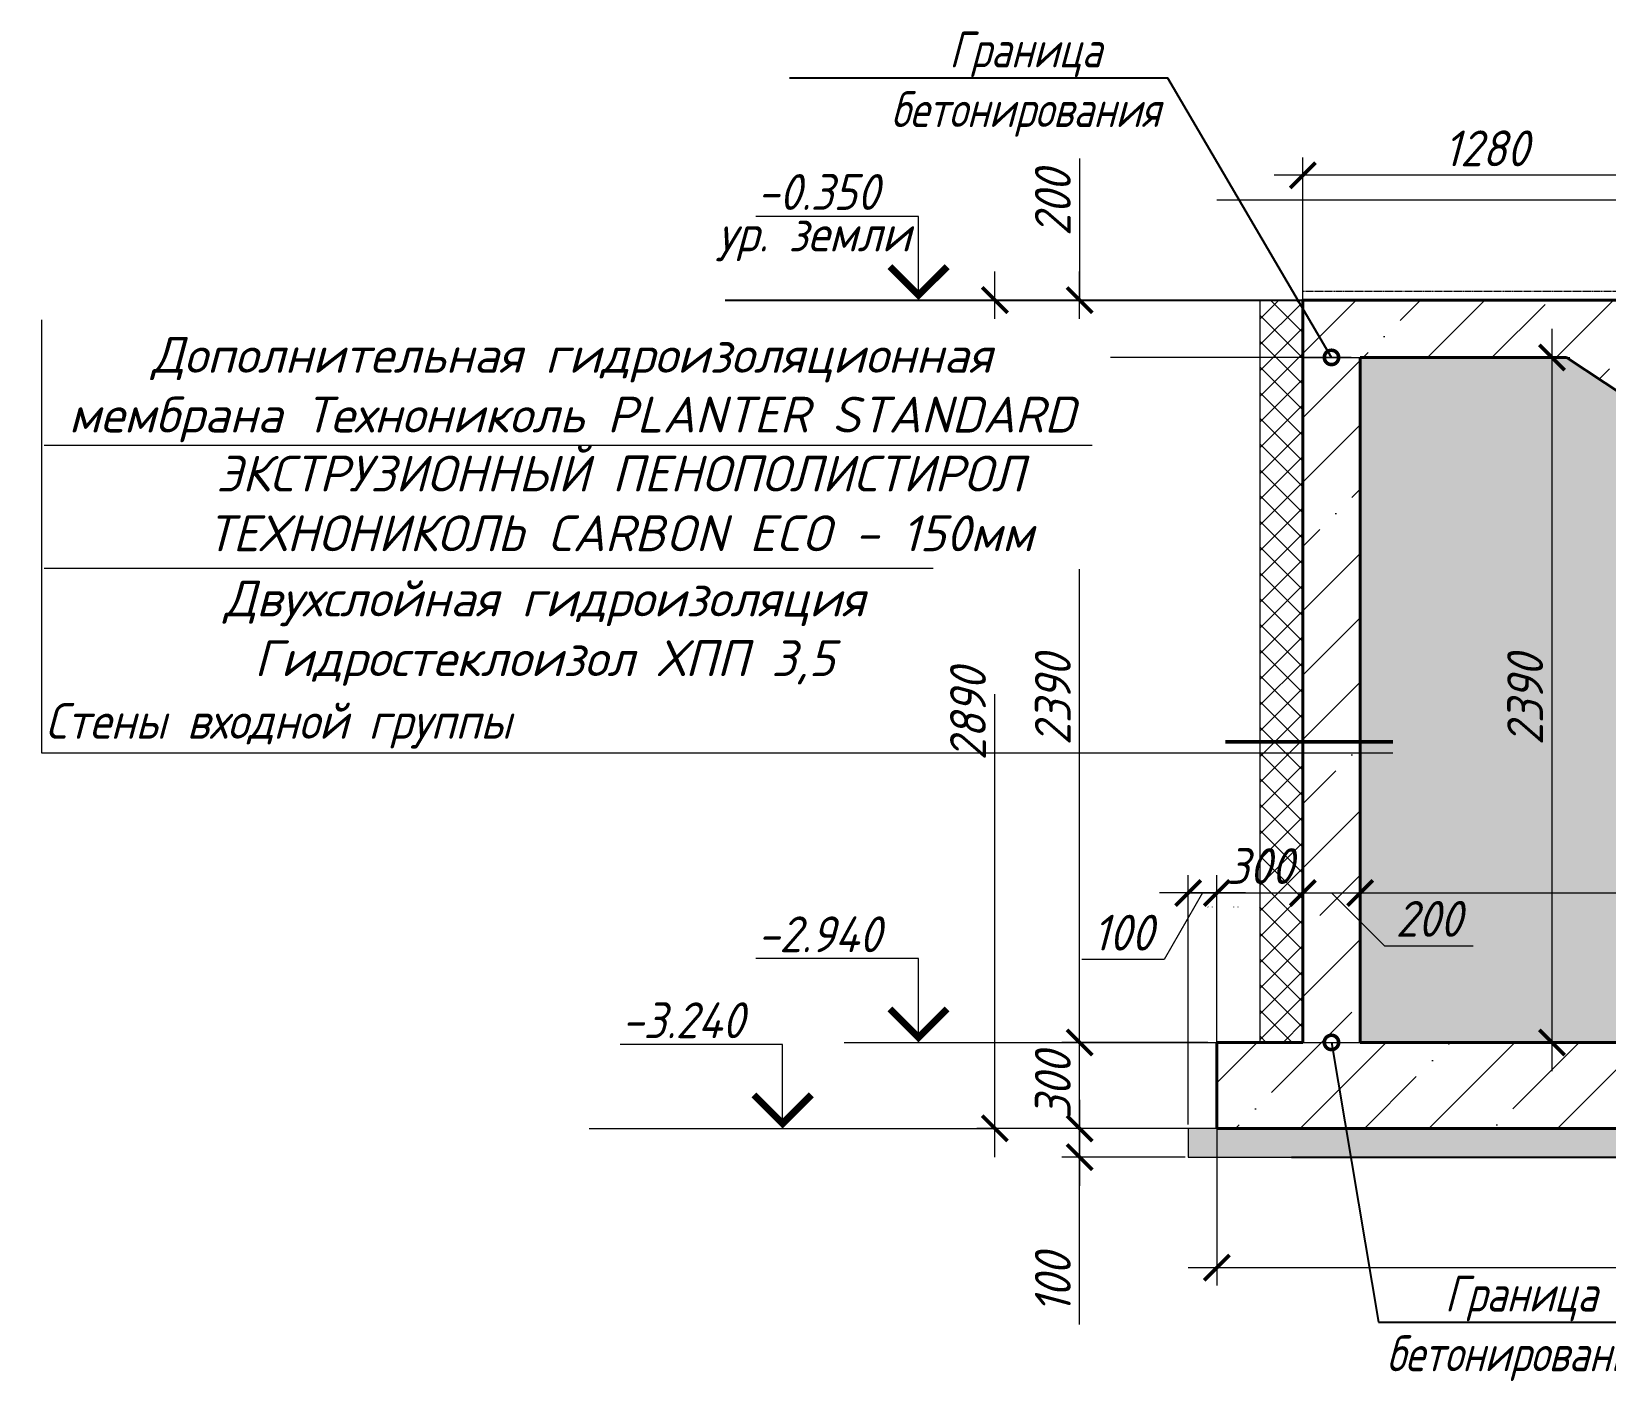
# Model space of a CAD drawing. Header units: millimetres. Extents: x 504091 to 2165846, y 135022 to 442887.
# Drawn here: x 1335697 to 1341188, y 234664 to 239378 of the extents above; entities that cross this region are included whole.
import ezdxf
from ezdxf import colors
from ezdxf.entities.mleader import LeaderData, LeaderLine
from ezdxf.math import Vec2, Vec3

# ---------------------------------------------------------------- set-up
doc = ezdxf.new("R2010")
doc.units = ezdxf.units.MM
doc.linetypes.add('IMPORT-ADSK_Штриховая_ш3 п1_5 _2_', pattern=[4.5, 3, -1.5])
doc.layers.get('Defpoints').update_dxf_attribs({"color": 255})
doc.layers.add('PS_Выноски', color=7, linetype='Continuous')
doc.layers.add('SGRAND', color=7, linetype='Continuous')
for name, color, linetype, lineweight in [('S-STRS', 31, 'Continuous', 9), ('Монолит тонкий', 204, 'Continuous', 9), ('Размер', 7, 'Continuous', 13), ('размеры', 7, 'Continuous', 9), ('Размеры КР', 164, 'Continuous', 9), ('СПДС_+АР_Выноски', 4, 'Continuous', 9)]:
    doc.layers.add(name, color=color, linetype=linetype, lineweight=lineweight)
doc.styles.add('GOST 2.304_new', font='isocpeur.ttf', dxfattribs={"width": 0.9, "oblique": 15})
doc.linetypes.add('zem', pattern='A,1.9,[130,ltypeshp.shx,S=2.4,R=135,X=0.5,Y=-1.8],2,[130,ltypeshp.shx,S=2.4,R=135,X=0.5,Y=-1.8],2,[130,ltypeshp.shx,S=2.4,R=135,X=0.5,Y=-1.8],3.8', length=9.7)
doc.linetypes.add('зигзаг', pattern='A,0.00254,-5.08,[131,ltypeshp.shx,S=5.08,R=0,X=-5.08,Y=0],-10.16,[131,ltypeshp.shx,S=5.08,R=180,X=5.08,Y=0],-5.08', length=20.32254)
doc.dimstyles.new('SPDS 1_50', dxfattribs={"dimscale": 50, "dimtxt": 2.5, "dimasz": 1.77, "dimexe": 1.25, "dimexo": 0.625, "dimtad": 1, "dimdec": 0, "dimrnd": 0.001, "dimzin": 9, "dimtxsty": 'GOST 2.304_new', "dimblk": 'ARCHTICK', "dimcen": 2.5, "dimdle": 2, "dimclrt": 256, "dimadec": 0, "dimazin": 2, "dimtfac": 0.75, "dimtdec": 0, "dimtmove": 1, "dimatfit": 3, "dimfxl": 0, "dimtolj": 1, "dimlwd": 9, "dimlwe": 9, "dimarcsym": 0})

# ---------------------------------------------------------------- blocks, each defined once
blk = doc.blocks.new('_ArchTick')
at = {"color": 0, "linetype": 'ByBlock', "const_width": 0.15}
blk.add_lwpolyline([(-0.5, -0.5), (0.5, 0.5)], dxfattribs=at)
blk = doc.blocks.new('*D3063')
at = {"layer": 'Defpoints', "color": 0, "lineweight": 20, "transparency": 16777216}
for p in [(1340132.1, 238876.5), (1341412.1, 238416.1), (1340132.1, 238368.5)]:
    blk.add_point(p, dxfattribs=at)
at = {"layer": 'Размеры КР', "color": 0, "lineweight": 9, "transparency": 16777216}
for p, q in [((1340132.1, 238399.8), (1340132.1, 238939)), ((1341412.1, 238447.3), (1341412.1, 238939)), ((1341512.1, 238876.5), (1340032.1, 238876.5))]:
    blk.add_line(p, q, dxfattribs=at)
at = {"layer": 'Размеры КР', "color": 0, "lineweight": 9, "transparency": 16777216, "xscale": 88.5, "yscale": 88.5, "zscale": 88.5, "rotation": 180}
blk.add_blockref('_ArchTick', (1340132.1, 238876.5), dxfattribs=at)
at = {"layer": 'Размеры КР', "color": 0, "lineweight": 9, "transparency": 16777216, "xscale": 88.5, "yscale": 88.5, "zscale": 88.5}
blk.add_blockref('_ArchTick', (1341412.1, 238876.5), dxfattribs=at)
at = {"layer": 'Размеры КР', "lineweight": 20, "transparency": 16777216, "insert": (1340772.1, 238970.3), "char_height": 125, "attachment_point": 5, "style": 'GOST 2.304_new'}
blk.add_mtext('\\A1;1280', dxfattribs=at)
blk = doc.blocks.new('*D3064')
at = {"layer": 'Defpoints', "color": 0, "lineweight": 20, "transparency": 16777216}
for p in [(1339353.7, 235850.8), (1339832.1, 235850.8), (1339832.1, 235550.8)]:
    blk.add_point(p, dxfattribs=at)
at = {"layer": 'Размеры КР', "color": 0, "lineweight": 9, "transparency": 16777216}
for p, q in [((1339353.7, 235450.8), (1339353.7, 235950.8)), ((1339800.8, 235850.8), (1339291.2, 235850.8)), ((1339800.8, 235550.8), (1339291.2, 235550.8))]:
    blk.add_line(p, q, dxfattribs=at)
at = {"layer": 'Размеры КР', "color": 0, "lineweight": 9, "transparency": 16777216, "xscale": 88.5, "yscale": 88.5, "zscale": 88.5}
for p, rotation in [((1339353.7, 235850.8), 90), ((1339353.7, 235550.8), 270)]:
    blk.add_blockref('_ArchTick', p, dxfattribs=dict(at, rotation=rotation))
at = {"layer": 'Размеры КР', "lineweight": 20, "transparency": 16777216, "insert": (1339260, 235700.8), "char_height": 125, "attachment_point": 5, "rotation": 90, "style": 'GOST 2.304_new'}
blk.add_mtext('\\A1;300', dxfattribs=at)
blk = doc.blocks.new('*D3065')
at = {"layer": 'Defpoints', "color": 0, "lineweight": 20, "transparency": 16777216}
for p in [(1339353.7, 238240.8), (1340332.1, 238240.8), (1339832.1, 235850.8)]:
    blk.add_point(p, dxfattribs=at)
at = {"layer": 'Размеры КР', "color": 0, "lineweight": 9, "transparency": 16777216}
for p, q in [((1339353.7, 235750.8), (1339353.7, 238340.8)), ((1340300.8, 238240.8), (1339291.2, 238240.8)), ((1339800.8, 235850.8), (1339291.2, 235850.8))]:
    blk.add_line(p, q, dxfattribs=at)
at = {"layer": 'Размеры КР', "color": 0, "lineweight": 9, "transparency": 16777216, "xscale": 88.5, "yscale": 88.5, "zscale": 88.5}
for p, rotation in [((1339353.7, 238240.8), 90), ((1339353.7, 235850.8), 270)]:
    blk.add_blockref('_ArchTick', p, dxfattribs=dict(at, rotation=rotation))
at = {"layer": 'Размеры КР', "lineweight": 20, "transparency": 16777216, "insert": (1339260, 237045.8), "char_height": 125, "attachment_point": 5, "rotation": 90, "style": 'GOST 2.304_new'}
blk.add_mtext('\\A1;2390', dxfattribs=at)
blk = doc.blocks.new('*D3066')
at = {"layer": 'Defpoints', "color": 0, "lineweight": 20, "transparency": 16777216}
for p in [(1339353.7, 238440.8), (1340221.1, 238440.8), (1340332.1, 238240.8)]:
    blk.add_point(p, dxfattribs=at)
at = {"layer": 'Размеры КР', "color": 0, "lineweight": 9, "transparency": 16777216}
for p, q in [((1339353.7, 238934.8), (1339353.7, 238440.8)), ((1339353.7, 238140.8), (1339353.7, 238540.8)), ((1340189.9, 238440.8), (1339291.2, 238440.8)), ((1340300.8, 238240.8), (1339291.2, 238240.8))]:
    blk.add_line(p, q, dxfattribs=at)
at = {"layer": 'Размеры КР', "color": 0, "lineweight": 9, "transparency": 16777216, "xscale": 88.5, "yscale": 88.5, "zscale": 88.5}
for p, rotation in [((1339353.7, 238440.8), 90), ((1339353.7, 238240.8), 270)]:
    blk.add_blockref('_ArchTick', p, dxfattribs=dict(at, rotation=rotation))
at = {"layer": 'Размеры КР', "lineweight": 20, "transparency": 16777216, "insert": (1339260, 238779.9), "char_height": 125, "attachment_point": 5, "rotation": 90, "style": 'GOST 2.304_new'}
blk.add_mtext('\\A1;200', dxfattribs=at)
blk = doc.blocks.new('*D3067')
at = {"layer": 'Defpoints', "color": 0, "lineweight": 20, "transparency": 16777216}
for p in [(1339057.9, 238440.8), (1340132.1, 238440.8), (1339832.1, 235550.8)]:
    blk.add_point(p, dxfattribs=at)
at = {"layer": 'Размеры КР', "color": 0, "lineweight": 9, "transparency": 16777216}
for p, q in [((1339057.9, 235450.8), (1339057.9, 238540.8)), ((1340100.8, 238440.8), (1338995.4, 238440.8)), ((1339800.8, 235550.8), (1338995.4, 235550.8))]:
    blk.add_line(p, q, dxfattribs=at)
at = {"layer": 'Размеры КР', "color": 0, "lineweight": 9, "transparency": 16777216, "xscale": 88.5, "yscale": 88.5, "zscale": 88.5}
for p, rotation in [((1339057.9, 238440.8), 90), ((1339057.9, 235550.8), 270)]:
    blk.add_blockref('_ArchTick', p, dxfattribs=dict(at, rotation=rotation))
at = {"layer": 'Размеры КР', "lineweight": 20, "transparency": 16777216, "insert": (1338964.1, 236995.8), "char_height": 125, "attachment_point": 5, "rotation": 90, "style": 'GOST 2.304_new'}
blk.add_mtext('\\A1;2890', dxfattribs=at)
blk = doc.blocks.new('*D3068')
at = {"layer": 'Defpoints', "color": 0, "lineweight": 20, "transparency": 16777216}
for p in [(1340132.1, 236372.4), (1340132.1, 235833.1), (1339832.1, 235533.1)]:
    blk.add_point(p, dxfattribs=at)
at = {"layer": 'Размеры КР', "color": 0, "lineweight": 9, "transparency": 16777216}
for p, q in [((1339832.1, 235564.4), (1339832.1, 236434.9)), ((1340132.1, 235864.4), (1340132.1, 236434.9)), ((1339732.1, 236372.4), (1340232.1, 236372.4))]:
    blk.add_line(p, q, dxfattribs=at)
at = {"layer": 'Размеры КР', "color": 0, "lineweight": 9, "transparency": 16777216, "xscale": 88.5, "yscale": 88.5, "zscale": 88.5, "rotation": 180}
blk.add_blockref('_ArchTick', (1339832.1, 236372.4), dxfattribs=at)
at = {"layer": 'Размеры КР', "color": 0, "lineweight": 9, "transparency": 16777216, "xscale": 88.5, "yscale": 88.5, "zscale": 88.5}
blk.add_blockref('_ArchTick', (1340132.1, 236372.4), dxfattribs=at)
at = {"layer": 'Размеры КР', "lineweight": 20, "transparency": 16777216, "insert": (1339982.1, 236466.2), "char_height": 125, "attachment_point": 5, "style": 'GOST 2.304_new'}
blk.add_mtext('\\A1;300', dxfattribs=at)
blk = doc.blocks.new('*D3069')
at = {"layer": 'Defpoints', "color": 0, "lineweight": 20, "transparency": 16777216}
for p in [(1340332.1, 236372.4), (1340132.1, 235833.1), (1340332.1, 235833.1)]:
    blk.add_point(p, dxfattribs=at)
at = {"layer": 'Размеры КР', "color": 0, "lineweight": 9, "transparency": 16777216}
for p, q in [((1340132.1, 235864.4), (1340132.1, 236434.9)), ((1340332.1, 235864.4), (1340332.1, 236434.9)), ((1340032.1, 236372.4), (1340432.1, 236372.4)), ((1340232.1, 236372.4), (1340416.5, 236188.2)), ((1340416.5, 236188.2), (1340726.2, 236188.2))]:
    blk.add_line(p, q, dxfattribs=at)
at = {"layer": 'Размеры КР', "color": 0, "lineweight": 9, "transparency": 16777216, "xscale": 88.5, "yscale": 88.5, "zscale": 88.5, "rotation": 180}
blk.add_blockref('_ArchTick', (1340132.1, 236372.4), dxfattribs=at)
at = {"layer": 'Размеры КР', "color": 0, "lineweight": 9, "transparency": 16777216, "xscale": 88.5, "yscale": 88.5, "zscale": 88.5}
blk.add_blockref('_ArchTick', (1340332.1, 236372.4), dxfattribs=at)
at = {"layer": 'Размеры КР', "lineweight": 20, "transparency": 16777216, "insert": (1340571.3, 236281.9), "char_height": 125, "attachment_point": 5, "style": 'GOST 2.304_new'}
blk.add_mtext('\\A1;200', dxfattribs=at)
blk = doc.blocks.new('*D3070')
at = {"layer": 'Defpoints', "color": 0, "lineweight": 20, "transparency": 16777216}
for p in [(1344562.1, 236372.4), (1340332.1, 235850.8), (1344562.1, 235850.8)]:
    blk.add_point(p, dxfattribs=at)
at = {"layer": 'Размеры КР', "color": 0, "lineweight": 9, "transparency": 16777216}
for p, q in [((1340332.1, 235882.1), (1340332.1, 236434.9)), ((1344562.1, 235882.1), (1344562.1, 236434.9)), ((1340232.1, 236372.4), (1344662.1, 236372.4))]:
    blk.add_line(p, q, dxfattribs=at)
at = {"layer": 'Размеры КР', "color": 0, "lineweight": 9, "transparency": 16777216, "xscale": 88.5, "yscale": 88.5, "zscale": 88.5, "rotation": 180}
blk.add_blockref('_ArchTick', (1340332.1, 236372.4), dxfattribs=at)
at = {"layer": 'Размеры КР', "color": 0, "lineweight": 9, "transparency": 16777216, "xscale": 88.5, "yscale": 88.5, "zscale": 88.5}
blk.add_blockref('_ArchTick', (1344562.1, 236372.4), dxfattribs=at)
at = {"layer": 'Размеры КР', "lineweight": 20, "transparency": 16777216, "insert": (1342447.1, 236466.2), "char_height": 125, "attachment_point": 5, "style": 'GOST 2.304_new'}
blk.add_mtext('\\A1;4230', dxfattribs=at)
blk = doc.blocks.new('*D3075')
at = {"layer": 'Defpoints', "color": 0, "lineweight": 20, "transparency": 16777216}
for p in [(1339732.1, 236372.4), (1339832.1, 235833.1), (1339732.1, 235533.1)]:
    blk.add_point(p, dxfattribs=at)
at = {"layer": 'Размеры КР', "color": 0, "lineweight": 9, "transparency": 16777216}
for p, q in [((1339732.1, 235564.4), (1339732.1, 236434.9)), ((1339832.1, 235864.4), (1339832.1, 236434.9)), ((1339932.1, 236372.4), (1339632.1, 236372.4)), ((1339782.1, 236372.4), (1339648.5, 236140)), ((1339648.5, 236140), (1339361.3, 236140))]:
    blk.add_line(p, q, dxfattribs=at)
at = {"layer": 'Размеры КР', "color": 0, "lineweight": 9, "transparency": 16777216, "xscale": 88.5, "yscale": 88.5, "zscale": 88.5, "rotation": 180}
blk.add_blockref('_ArchTick', (1339732.1, 236372.4), dxfattribs=at)
at = {"layer": 'Размеры КР', "color": 0, "lineweight": 9, "transparency": 16777216, "xscale": 88.5, "yscale": 88.5, "zscale": 88.5}
blk.add_blockref('_ArchTick', (1339832.1, 236372.4), dxfattribs=at)
at = {"layer": 'Размеры КР', "lineweight": 20, "transparency": 16777216, "insert": (1339504.9, 236233.8), "char_height": 125, "attachment_point": 5, "style": 'GOST 2.304_new'}
blk.add_mtext('\\A1;100', dxfattribs=at)
blk = doc.blocks.new('*D3076')
at = {"layer": 'Defpoints', "color": 0, "lineweight": 20, "transparency": 16777216}
for p in [(1347892.1, 235700.8), (1339832.1, 235643.5), (1347892.1, 235065.2)]:
    blk.add_point(p, dxfattribs=at)
at = {"layer": 'Размеры КР', "color": 0, "lineweight": 9, "transparency": 16777216}
for p, q in [((1347892.1, 235669.6), (1347892.1, 235002.7)), ((1339832.1, 235612.2), (1339832.1, 235002.7)), ((1339732.1, 235065.2), (1347992.1, 235065.2))]:
    blk.add_line(p, q, dxfattribs=at)
at = {"layer": 'Размеры КР', "color": 0, "lineweight": 9, "transparency": 16777216, "xscale": 88.5, "yscale": 88.5, "zscale": 88.5, "rotation": 180}
blk.add_blockref('_ArchTick', (1339832.1, 235065.2), dxfattribs=at)
at = {"layer": 'Размеры КР', "color": 0, "lineweight": 9, "transparency": 16777216, "xscale": 88.5, "yscale": 88.5, "zscale": 88.5}
blk.add_blockref('_ArchTick', (1347892.1, 235065.2), dxfattribs=at)
at = {"layer": 'Размеры КР', "lineweight": 20, "transparency": 16777216, "insert": (1343862.1, 235158.9), "char_height": 125, "attachment_point": 5, "style": 'GOST 2.304_new'}
blk.add_mtext('\\A1;8060', dxfattribs=at)
blk = doc.blocks.new('*D3114')
at = {"layer": 'Defpoints', "color": 0, "lineweight": 20, "transparency": 16777216}
for p in [(1339753.1, 235550.8), (1339353.7, 235450.8), (1339753.1, 235450.8)]:
    blk.add_point(p, dxfattribs=at)
at = {"layer": 'Размеры КР', "color": 0, "lineweight": 9, "transparency": 16777216}
for p, q in [((1339353.7, 235650.8), (1339353.7, 235350.8)), ((1339721.8, 235550.8), (1339291.2, 235550.8)), ((1339721.8, 235450.8), (1339291.2, 235450.8)), ((1339353.7, 234866.2), (1339353.7, 235450.8))]:
    blk.add_line(p, q, dxfattribs=at)
at = {"layer": 'Размеры КР', "color": 0, "lineweight": 9, "transparency": 16777216, "xscale": 88.5, "yscale": 88.5, "zscale": 88.5}
for p, rotation in [((1339353.7, 235550.8), 90), ((1339353.7, 235450.8), 270)]:
    blk.add_blockref('_ArchTick', p, dxfattribs=dict(at, rotation=rotation))
at = {"layer": 'Размеры КР', "lineweight": 20, "transparency": 16777216, "insert": (1339260, 235009.8), "char_height": 125, "attachment_point": 5, "rotation": 90, "style": 'GOST 2.304_new'}
blk.add_mtext('\\A1;100', dxfattribs=at)
blk = doc.blocks.new('*D3134')
at = {"layer": 'Defpoints', "color": 0, "lineweight": 20, "transparency": 16777216}
for p in [(1340691.9, 238240.8), (1341001.5, 238240.8), (1340775.1, 235850.8)]:
    blk.add_point(p, dxfattribs=at)
at = {"layer": 'Размеры КР', "color": 0, "lineweight": 9, "transparency": 16777216}
for p, q in [((1341001.5, 235750.8), (1341001.5, 238340.8)), ((1340723.2, 238240.8), (1341064, 238240.8)), ((1340806.4, 235850.8), (1341064, 235850.8))]:
    blk.add_line(p, q, dxfattribs=at)
at = {"layer": 'Размеры КР', "color": 0, "lineweight": 9, "transparency": 16777216, "xscale": 88.5, "yscale": 88.5, "zscale": 88.5}
for p, rotation in [((1341001.5, 238240.8), 90), ((1341001.5, 235850.8), 270)]:
    blk.add_blockref('_ArchTick', p, dxfattribs=dict(at, rotation=rotation))
at = {"layer": 'Размеры КР', "lineweight": 20, "transparency": 16777216, "insert": (1340907.7, 237045.8), "char_height": 125, "attachment_point": 5, "rotation": 90, "style": 'GOST 2.304_new'}
blk.add_mtext('\\A1;2390', dxfattribs=at)
blk = doc.blocks.new('_DotSmall')
at = {"color": 0, "linetype": 'ByBlock', "lineweight": 35, "const_width": 0.5}
blk.add_lwpolyline([(-0.0625, 0, 1), (0.0625, 0, 1)], format="xyb", close=True, dxfattribs=at)

msp = doc.modelspace()

# ---------------------------------------------------------------- hatches: boundary and pattern name
at = {"layer": 'SGRAND', "lineweight": 20}
h = msp.add_hatch(dxfattribs=at)
h.set_pattern_fill('ANSI37', color=256, scale=20)
h.paths.add_polyline_path([(1340132.0618, 238411.6153), (1340114.9494, 238440.8392), (1339982.0618, 238440.8392), (1339982.0618, 235850.8392), (1340132.0618, 235850.8392)])
h.paths.add_polyline_path([(1339794.4544, 236323.4971), (1340093.2044, 236323.4971), (1340131.4368, 236322.5824), (1339832.6868, 236322.5824)])
h = msp.add_hatch(dxfattribs=at)
h.set_pattern_fill('ANSI35', color=256, scale=50)
h.paths.add_polyline_path([(1342612.0618, 237644.8392), (1342312.0618, 237644.8392), (1342312.0618, 237843.8392), (1342012.0618, 237843.8392), (1342012.0618, 238042.8392), (1341712.0618, 238042.8392), (1341712.0618, 238241.8392), (1341412.0618, 238241.8392), (1341412.0618, 238440.8392), (1340132.0618, 238440.8392), (1340132.0618, 235850.8392), (1339832.0618, 235850.8392), (1339832.0618, 235550.8392), (1347892.0618, 235550.8392), (1347892.0618, 235850.8392), (1345012.0618, 235850.8392), (1345012.0618, 236052.8392), (1344712.0618, 236052.8392), (1344712.0618, 236251.8392), (1344412.0618, 236251.8392), (1344412.0618, 236450.8392), (1344112.0618, 236450.8392), (1344112.0618, 236649.8392), (1343812.0618, 236649.8392), (1343812.0618, 236848.8392), (1343512.0618, 236848.8392), (1343512.0618, 237047.8392), (1343212.0618, 237047.8392), (1343212.0618, 237246.8392), (1342912.0618, 237246.8392), (1342912.0618, 237445.8392), (1342612.0618, 237445.8392)])
h.paths.add_polyline_path([(1344562.0618, 235912.3382), (1344562.0618, 235850.8392), (1340332.0618, 235850.8392), (1340332.0618, 238240.8392), (1341051.7589, 238240.8392)], flags=16)
h.paths.add_polyline_path([(1340383.7398, 236139.2165), (1340682.4898, 236139.2165), (1340762.3039, 236437.0869), (1340463.5539, 236437.0869)], flags=8)
h.paths.add_polyline_path([(1342214.4544, 236323.4971), (1342603.2044, 236323.4971), (1342683.0186, 236621.3675), (1342294.2686, 236621.3675)], flags=8)
at = {"layer": 'SGRAND', "lineweight": 9}
h = msp.add_hatch(dxfattribs=at)
h.set_pattern_fill('AR-SAND', color=256, scale=1.5)
h.paths.add_polyline_path([(1341051.7589, 238240.8392), (1340332.0618, 238240.8392), (1340332.0618, 235850.8392), (1344562.0618, 235850.8392), (1344562.0618, 235912.3382)])
at = {"layer": 'SGRAND', "lineweight": 20}
h = msp.add_hatch(dxfattribs=at)
h.set_pattern_fill('AR-CONC', color=256, scale=0.5)
h.set_pattern_definition([(50, (177633.61, -4217.95), (91.0923345, -7.969543), [9.525, -104.775]), (355, (177633.61, -4217.95), (-17.621711, 95.5284226), [7.62, -83.820292]), (100.451445, (177641.2, -4218.62), (73.4706235, 87.558876), [8.0950044, -89.045122]), (46.1842, (177633.61, -4192.55), (135.53952, -21.021164), [14.2875, -157.1625]), (96.635558, (177644.9, -4194.3), (118.702067, 123.713062), [12.142512, -133.567804]), (351.184151, (177633.61, -4192.55), (118.702067, 123.713062), [11.429984, -125.729866]), (21, (177646.31, -4198.9), (75.8071956, -51.132599), [9.525, -104.775]), (326, (177646.31, -4198.9), (30.901014, 92.093983), [7.62, -83.82]), (71.451445, (177652.63, -4203.16), (106.7082096, 40.9613844), [8.0950044, -89.044969]), (37.5, (177633.61, -4217.952), (1.5443016, 42.2775194), [0, -82.804, 0, -85.09, 0, -84.1375]), (7.5, (177633.61, -4217.95), (33.4098313, 50.0902874), [0, -48.514, 0, -80.899, 0, -32.0675]), (327.5, (177605.29, -4217.952), (67.7952976, -2.864372), [0, -31.75, 0, -99.06, 0, -131.445]), (317.5, (177592.59, -4217.95), (74.0645907, 12.7132455), [0, -41.275, 0, -65.786, 0, -93.345])])
h.paths.add_polyline_path([(1347941.9933, 235550.8392), (1347892.0618, 235550.8392), (1346122.0618, 235550.8392), (1339732.0618, 235550.8392), (1339732.0618, 235450.8392), (1347941.9933, 235450.8392)])

# ---------------------------------------------------------------- linework, layer by layer
at = {"layer": 'Defpoints', "lineweight": 20}
msp.add_line((1339832.0618, 238790.8392), (1358267.928, 238790.8392), dxfattribs=at)
at = {"layer": 'PS_Выноски', "linetype": 'zem'}
for p, q in [((1338116.7801, 238440.8392), (1340132.0618, 238440.8392)), ((1340092.6485, 235450.8392), (1347941.9933, 235450.8392))]:
    msp.add_line(p, q, dxfattribs=at)
at = {"layer": 'S-STRS', "color": 18, "linetype": 'IMPORT-ADSK_Штриховая_ш3 п1_5 _2_', "true_color": 0x000000}
msp.add_line((1340132.0618, 238440.8392), (1340132.0618, 238470.8392), dxfattribs=at)
msp.add_lwpolyline([(1341432.0618, 238271.8392), (1341432.0618, 238470.8392), (1340132.0618, 238470.8392)], dxfattribs=at)
at = {"layer": 'SGRAND', "lineweight": 20}
msp.add_lwpolyline([(1339982.0618, 238440.8392), (1339982.0618, 235850.8392)], dxfattribs=at)
at = {"layer": 'Монолит тонкий', "lineweight": 40, "ltscale": 100}
for p, q in [((1340332.0618, 238240.8392), (1341051.7589, 238240.8392)), ((1340332.0618, 238240.8392), (1340332.0618, 235850.8392)), ((1341051.7589, 238240.8392), (1344562.0618, 235912.3382)), ((1339832.0618, 235850.8392), (1340132.0618, 235850.8392)), ((1339832.0618, 235850.8392), (1339832.0618, 235550.8392)), ((1340332.0618, 235850.8392), (1344562.0618, 235850.8392)), ((1339832.0618, 235550.8392), (1347892.0618, 235550.8392))]:
    msp.add_line(p, q, dxfattribs=at)
msp.add_lwpolyline([(1341412.0618, 238241.8392), (1341412.0618, 238440.8392), (1340132.0618, 238440.8392), (1340132.0618, 235850.8392)], dxfattribs=at)
at = {"layer": 'размеры', "ltscale": 50}
for p, q in [((1338532.4841, 235850.8392), (1339832.0618, 235850.8392)), ((1337642.6289, 235550.8392), (1339057.8609, 235550.8392))]:
    msp.add_line(p, q, dxfattribs=at)
for points in [[(1338791.6842, 238440.8392), (1338791.6842, 238733.1428), (1338224.5626, 238733.1428)], [(1338791.6842, 235850.8392), (1338791.6842, 236143.1428), (1338224.5626, 236143.1428)], [(1338317.533, 235550.8392), (1338317.533, 235843.1428), (1337750.4115, 235843.1428)]]:
    msp.add_lwpolyline(points, dxfattribs=at)
at = {"layer": 'размеры', "ltscale": 50, "const_width": 24}
for points in [[(1338691.6842, 238557.8097), (1338791.6842, 238457.8097), (1338891.6842, 238557.8097)], [(1338691.6842, 235967.8097), (1338791.6842, 235867.8097), (1338891.6842, 235967.8097)], [(1338217.533, 235667.8097), (1338317.533, 235567.8097), (1338417.533, 235667.8097)]]:
    msp.add_lwpolyline(points, dxfattribs=at)
at = {"layer": 'Размеры КР', "linetype": 'зигзаг', "lineweight": 20}
for p, q in [((1340132.0618, 238240.8392), (1340332.0618, 238240.8392)), ((1340132.0618, 235850.8392), (1340332.0618, 235850.8392))]:
    msp.add_line(p, q, dxfattribs=at)
at = {"layer": 'Размеры КР', "lineweight": 50}
msp.add_line((1340446.5431, 236899.4571), (1339862.218, 236899.4571), dxfattribs=at)
at = {"layer": 'Размеры КР', "lineweight": 20}
for p, q in [((1339832.0618, 235550.8392), (1339732.0618, 235550.8392)), ((1339732.0618, 235550.8392), (1339732.0618, 235450.8392)), ((1339732.0618, 235450.8392), (1347941.9933, 235450.8392))]:
    msp.add_line(p, q, dxfattribs=at)
at = {"layer": 'СПДС_+АР_Выноски', "color": 251, "ltscale": 100, "true_color": 0x636466}
for p, q in [((1338842.414, 237085.2783), (1335741.6476, 237085.2783)), ((1340446.5431, 236860.2783), (1335733.478, 236860.2783))]:
    msp.add_line(p, q, dxfattribs=at)

# ---------------------------------------------------------------- texts
at = {"layer": 'размеры', "ltscale": 50, "style": 'GOST 2.304_new', "oblique": 15, "width": 0.9}
for s, p in [('-0.350', (1338228.4097, 238755.616)), ('ур. земли', (1338090.4295, 238610.729)), ('-2.940', (1338229.5251, 236165.616)), ('-3.240', (1337755.3739, 235865.616))]:
    msp.add_text(s, height=125, dxfattribs=at).set_placement(p)
at = {"layer": 'СПДС_+АР_Выноски', "color": 7, "ltscale": 100, "style": 'GOST 2.304_new', "oblique": 15, "width": 0.9}
msp.add_text('Стены входной группы', height=125, dxfattribs=at).set_placement((1335745.4265, 236910.2783))

# ---------------------------------------------------------------- dimensions: what is measured, and where the dimension line sits
at = {"layer": 'Размеры КР', "lineweight": 20}
for base, p1, p2, picture, middle in [((1340132.0618, 238876.547), (1341412.0618, 238416.0754), (1340132.0618, 238368.5446), '*D3063', (1340772.0618, 238970.297)), ((1344562.0618, 236372.4323), (1340332.0618, 235850.8392), (1344562.0618, 235850.8392), '*D3070', (1342447.0618, 236466.1823)), ((1347892.0618, 235065.1771), (1339832.0618, 235643.4544), (1347892.0618, 235700.8392), '*D3076', (1343862.0618, 235158.9271))]:
    dim = msp.add_linear_dim(base=base, p1=p1, p2=p2, dimstyle='SPDS 1_50', dxfattribs=at)
    dim.commit()
    dim.dimension.update_dxf_attribs({"geometry": picture, "text_midpoint": middle})
for base, p1, p2, picture, middle in [((1339353.7092, 238440.8392), (1340332.0618, 238240.8392), (1340221.1155, 238440.8392), '*D3066', (1339426.8052, 238779.8844)), ((1339353.7092, 235850.8392), (1339832.0618, 235550.8392), (1339832.0618, 235850.8392), '*D3064', (1339353.7092, 235700.8392)), ((1339353.7092, 235450.8392), (1339753.0615, 235550.8392), (1339753.0615, 235450.8392), '*D3114', (1339370.9867, 235009.7902))]:
    dim = msp.add_linear_dim(base=base, p1=p1, p2=p2, angle=90, dimstyle='SPDS 1_50', dxfattribs=at)
    dim.commit()
    dim.dimension.update_dxf_attribs({"geometry": picture, "text_midpoint": middle, "dimtype": 160})
for base, p1, p2, picture, middle in [((1339057.8609, 238440.8392), (1339832.0618, 235550.8392), (1340132.0618, 238440.8392), '*D3067', (1338964.1109, 236995.8392)), ((1339353.7092, 238240.8392), (1339832.0618, 235850.8392), (1340332.0618, 238240.8392), '*D3065', (1339259.9592, 237045.8392)), ((1341001.4679, 238240.8392), (1340775.1454, 235850.8392), (1340691.9104, 238240.8392), '*D3134', (1340907.7179, 237045.8392))]:
    dim = msp.add_linear_dim(base=base, p1=p1, p2=p2, angle=90, dimstyle='SPDS 1_50', dxfattribs=at)
    dim.commit()
    dim.dimension.update_dxf_attribs({"geometry": picture, "text_midpoint": middle})
for base, p1, p2, picture, middle in [((1340132.0618, 236372.4323), (1339832.0618, 235533.1278), (1340132.0618, 235833.1278), '*D3068', (1339982.0618, 236372.4323)), ((1339732.0618, 236372.4323), (1339832.0618, 235833.1278), (1339732.0618, 235533.1278), '*D3075', (1339617.2755, 236140.0173)), ((1340332.0618, 236372.4323), (1340132.0618, 235833.1278), (1340332.0618, 235833.1278), '*D3069', (1340447.7253, 236188.1517))]:
    dim = msp.add_linear_dim(base=base, p1=p1, p2=p2, dimstyle='SPDS 1_50', dxfattribs=at)
    dim.commit()
    dim.dimension.update_dxf_attribs({"geometry": picture, "text_midpoint": middle, "dimtype": 160})

# ---------------------------------------------------------------- leaders
at = {"layer": 'Размер', "ltscale": 20}
ml = msp.add_multileader_mtext('Standard', dxfattribs=at)
ml.set_content('\\A1;{\\W0.8;Граница бетонирования}', color=256, style='GOST 2.304_new')
ml.set_leader_properties()
ml.set_arrow_properties(name='DOTSMALL')
ml.build(insert=Vec2(0, 0))
ml.multileader.update_dxf_attribs({"text_left_attachment_type": 6, "text_right_attachment_type": 6, "dogleg_length": 1, "arrow_head_size": 100})
ctx = ml.context
ctx.base_point, ctx.char_height, ctx.arrow_head_size, ctx.landing_gap_size, ctx.plane_origin = Vec3(1338687.7937, 239215.586), 125, 100, 0, Vec3(1317156.2924, 383720.6892)
ctx.left_attachment, ctx.right_attachment, ctx.text_align_type = 6, 6, 1
notes = []
notes.append((ctx, [(0, (1, 1, 0), (1339661.2873, 239215.586), (-1, 0), 20, [(0, [(1340232.0618, 238240.8392)], 0, [])])]))
ctx.mtext.insert, ctx.mtext.rotation, ctx.mtext.width, ctx.mtext.alignment, ctx.mtext.flow_direction = Vec3(1339164.5405, 239378.086), 6.283185307, 1286.674802, 2, 5
ml = msp.add_multileader_mtext('Standard', dxfattribs=at)
ml.set_content('\\A1;{\\W0.8;Граница бетонирования}', color=256, style='GOST 2.304_new')
ml.set_leader_properties()
ml.set_arrow_properties(name='DOTSMALL')
ml.build(insert=Vec2(0, 0))
ml.multileader.update_dxf_attribs({"text_left_attachment_type": 6, "text_right_attachment_type": 6, "dogleg_length": 1, "arrow_head_size": 100})
ctx = ml.context
ctx.base_point, ctx.char_height, ctx.arrow_head_size, ctx.landing_gap_size, ctx.plane_origin = Vec3(1340416.4256, 234874.4551), 125, 100, 0, Vec3(1317156.2924, 381330.6892)
ctx.left_attachment, ctx.right_attachment, ctx.text_align_type = 6, 6, 1
notes.append((ctx, [(1, (1, 1, 0), (1340396.4256, 234874.4551), (1, 0), 20, [(0, [(1340232.0618, 235850.8392)], 0, [])])]))
ctx.mtext.insert, ctx.mtext.rotation, ctx.mtext.width, ctx.mtext.alignment, ctx.mtext.flow_direction = Vec3(1340893.1724, 235036.9551), 6.283185307, 1286.674802, 2, 5
for ctx, leaders in notes:
    for number, flags, end, landing, length, lines in leaders:
        leader = LeaderData()
        leader.index, (leader.has_last_leader_line, leader.has_dogleg_vector, leader.attachment_direction) = number, flags
        leader.last_leader_point, leader.dogleg_vector, leader.dogleg_length = Vec3(end), Vec3(landing), length
        for number, points, colour, breaks in lines:
            line = LeaderLine()
            line.index, line.vertices, line.color, line.breaks = number, Vec3.list(points), colors.encode_raw_color(colour), breaks
            leader.lines.append(line)
        ctx.leaders.append(leader)

# ---------------------------------------------------------------- next in the draw order: texts
at = {"layer": 'Размер', "ltscale": 20, "insert": (1337582.6416, 238312.2657), "char_height": 125, "width": 3630.396291, "attachment_point": 2, "style": 'GOST 2.304_new', "bg_fill": 2}
msp.add_mtext('\\A1;{\\W1;Дополнительная гидроизоляционная мембрана Технониколь PLANTER STANDARD}', dxfattribs=at)

# ---------------------------------------------------------------- next in the draw order: texts
at = {"layer": 'Размер', "ltscale": 20, "insert": (1337751.6058, 237898.1021), "char_height": 125, "width": 3983.459268, "attachment_point": 2, "style": 'GOST 2.304_new', "bg_fill": 2}
msp.add_mtext('\\A1;{\\W1;ЭКСТРУЗИОННЫЙ ПЕНОПОЛИСТИРОЛ ТЕХНОНИКОЛЬ CARBON ECO - 150мм}', dxfattribs=at)

# ---------------------------------------------------------------- next in the draw order: linework, layer by layer
at = {"layer": 'СПДС_+АР_Выноски', "color": 251, "ltscale": 100, "true_color": 0x636466}
msp.add_line((1339397.8397, 237933.5743), (1335741.6476, 237933.5743), dxfattribs=at)

# ---------------------------------------------------------------- next in the draw order: texts
at = {"layer": 'Размер', "ltscale": 20, "insert": (1337487.0023, 237462.2124), "char_height": 125, "width": 3454.252384, "attachment_point": 2, "style": 'GOST 2.304_new', "bg_fill": 2}
msp.add_mtext('\\A1;{\\W1;Двухслойная гидроизоляция Гидростеклоизол ХПП 3,5}', dxfattribs=at)

# ---------------------------------------------------------------- next in the draw order: linework, layer by layer
at = {"layer": 'СПДС_+АР_Выноски', "color": 251, "ltscale": 100, "true_color": 0x636466}
for p, q in [((1335733.478, 236860.2783), (1335733.478, 238372.4626)), ((1338842.414, 237504.6335), (1335741.6476, 237504.6335))]:
    msp.add_line(p, q, dxfattribs=at)

doc.saveas('drawing.dxf')
